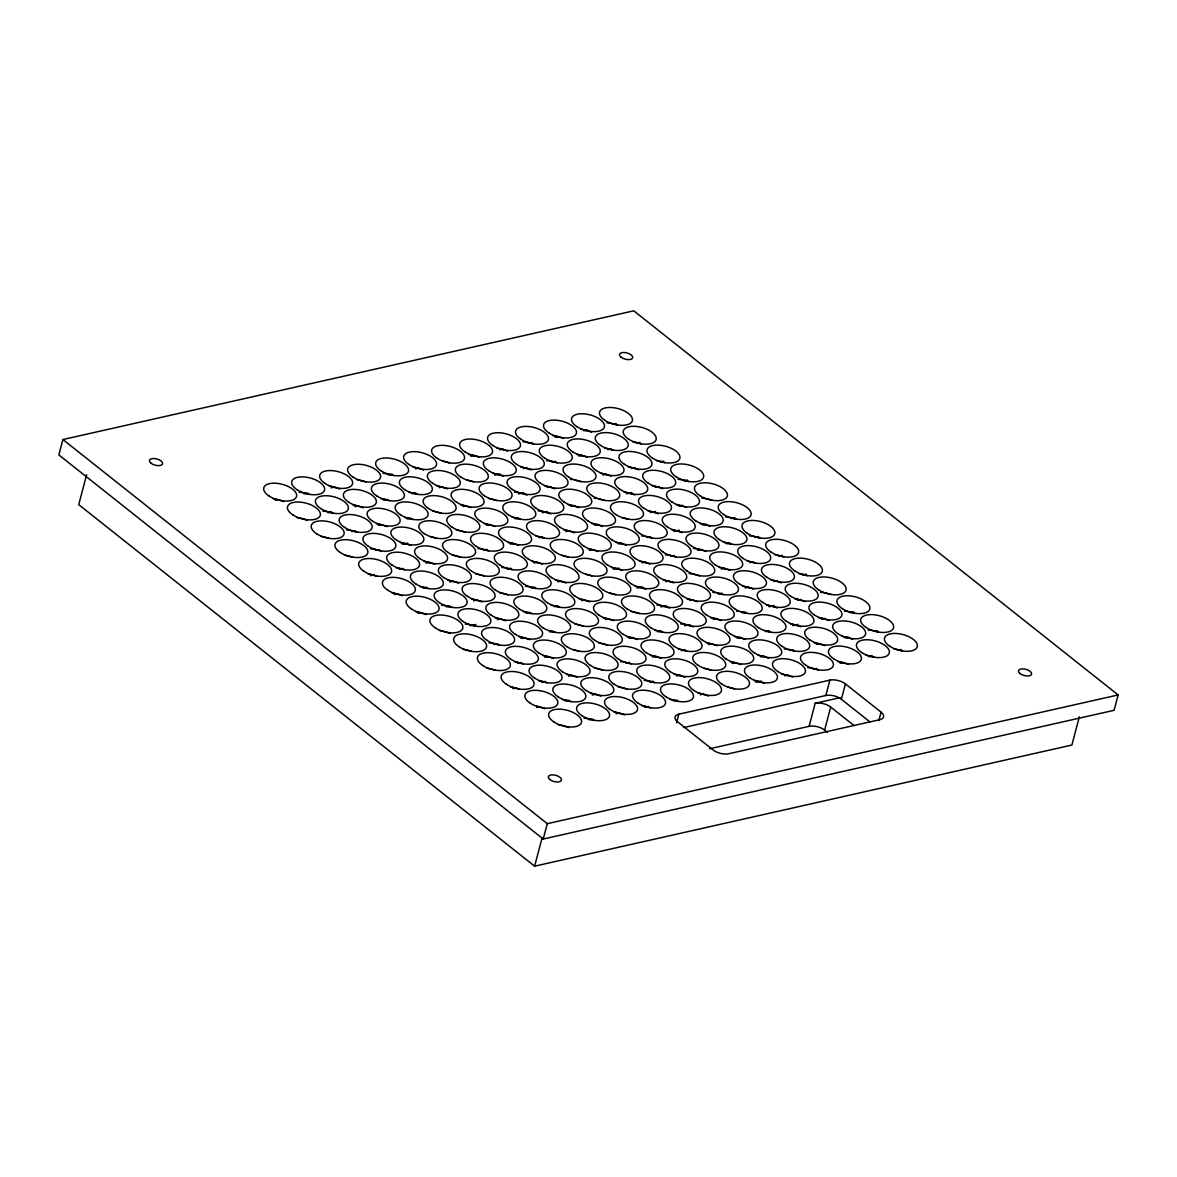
<?xml version="1.0" encoding="UTF-8"?>
<svg xmlns="http://www.w3.org/2000/svg" width="1177" height="1177" viewBox="0 0 1177 1177"><rect width="100%" height="100%" fill="white"/><g stroke="black" fill="none" stroke-linecap="round" stroke-linejoin="round"><path stroke-width="1.5" d="M62.911 439.536L58.85 454.896L543.23 839.039L1114.089 710.305L1118.15 694.945L633.77 310.816L62.911 439.536L547.29 823.679L1118.15 694.945M86.627 474.728L78.727 504.639L534.608 866.184L1071.894 745.041L1079.338 716.881M534.608 866.184L542.053 838.039M543.23 839.039L547.29 823.679M676.554 722.737L678.805 714.204L829.917 680.129A11.299 5.385 14.8 0 1 845.439 683.896L881.058 712.144A11.299 5.385 14.8 0 1 879.778 719.677L728.666 753.751A11.299 5.385 14.8 0 1 713.144 749.999L677.54 721.751A11.299 5.385 14.8 0 1 678.805 714.204M709.54 748.778L809.099 726.327L815.19 703.287L840.231 697.637M683.631 727.563L825.857 695.489L829.917 680.129M827.46 732.344L824.621 730.078L830.697 707.039A11.299 5.385 14.8 0 0 815.19 703.287M869.877 721.854L841.378 699.256L845.439 683.896M878.792 720.677L881.058 712.144M275.506 500.357L279.096 499.548M304.196 493.884L307.785 493.089M331.09 487.822L334.68 487.013M388.469 474.89L392.059 474.081M415.363 468.829L418.953 468.019M470.947 456.293L474.537 455.484M499.637 449.82L503.226 449.011M528.326 443.346L531.916 442.537M555.235 437.285L558.81 436.476M583.924 430.811L587.5 430.002M612.614 424.353L616.189 423.543M327.942 512.716L331.517 511.907M354.836 506.654L358.426 505.845M383.525 500.181L387.115 499.372M412.215 493.722L415.805 492.913M439.109 487.646L442.699 486.851M494.693 475.125L500.078 473.904M523.382 468.652L526.972 467.843M552.072 462.178L555.662 461.369M578.966 456.117L582.556 455.308M607.67 449.643L611.246 448.834M636.36 443.17L639.935 442.361M351.688 531.548L355.263 530.739M378.582 525.486L382.157 524.677M407.271 519.013L410.847 518.204M462.855 506.478L466.445 505.669M518.439 493.943L523.824 492.736M547.128 487.484L550.718 486.675M602.712 474.949L606.302 474.14M631.402 468.475L634.991 467.666M660.091 462.002L663.681 461.193M375.419 550.38L379.009 549.571M402.328 544.318L407.698 543.112M486.601 525.31L490.191 524.501M515.291 518.851L518.88 518.042M542.185 512.775L547.57 511.568M570.874 506.316L574.464 505.507M626.458 493.781L631.843 492.56M655.148 487.307L658.737 486.498M683.837 480.834L687.427 480.025M370.475 575.685L374.065 574.876M399.165 569.212L402.755 568.403M426.059 563.15L429.649 562.341M483.453 550.203L487.028 549.394M510.347 544.142L513.922 543.333M539.037 537.668L542.612 536.859M565.931 531.607L569.521 530.798M594.62 525.148L598.21 524.339M650.204 512.613L655.589 511.392M678.894 506.139L682.483 505.33M394.221 594.517L397.811 593.708M422.911 588.044L426.501 587.235M449.805 581.982L453.395 581.173M507.184 569.035L510.774 568.226M534.093 562.974L537.668 562.165M589.677 550.439L593.252 549.63M618.366 543.965L621.956 543.156M647.056 537.506L650.646 536.697M673.95 531.43L679.335 530.224M702.64 524.971L706.229 524.162M731.329 518.498L734.919 517.689M417.967 613.349L421.557 612.54M446.657 606.876L450.247 606.067M473.551 600.814L477.141 600.005M530.93 587.867L534.52 587.058M557.824 581.806L561.414 580.997M613.423 569.271L618.793 568.064M642.112 562.797L645.687 561.988M670.802 556.338L674.377 555.529M697.696 550.262L701.286 549.453M726.386 543.803L729.975 542.994M755.075 537.33L758.665 536.521M470.403 625.708L475.788 624.487M497.297 619.646L500.887 618.837M525.987 613.173L529.576 612.364M554.676 606.699L558.266 605.89M581.57 600.638L585.16 599.829M637.154 588.103L642.539 586.882M665.844 581.629L669.433 580.82M721.442 569.094L725.017 568.285M750.132 562.635L753.707 561.826M778.821 556.162L782.411 555.353M494.149 644.54L497.724 643.731M521.043 638.464L524.633 637.654M549.733 632.005L553.322 631.196M605.316 619.47L608.906 618.661M660.9 606.935L666.285 605.714M689.59 600.461L693.179 599.652M718.279 593.988L721.869 593.179M745.188 587.926L748.763 587.117M773.877 581.453L777.453 580.644M802.567 574.994L806.142 574.185M517.895 663.372L521.47 662.563M544.789 657.296L548.379 656.486M629.062 638.302L632.652 637.493M657.752 631.828L661.342 631.019M684.646 625.767L690.031 624.546M713.336 619.293L716.925 618.484M742.025 612.82L745.615 612.011M768.919 606.758L774.304 605.552M797.609 600.285L801.199 599.476M512.937 688.663L516.526 687.854M541.626 682.189L545.216 681.395M568.535 676.128L572.11 675.318M625.914 663.195L629.489 662.386M652.808 657.134L656.398 656.325M681.498 650.66L685.088 649.851M708.392 644.599L711.982 643.79M737.082 638.125L740.671 637.316M765.771 631.652L769.361 630.843M792.665 625.59L798.05 624.384M821.355 619.117L824.945 618.308M850.044 612.658L853.634 611.849M536.683 707.495L540.272 706.686M565.372 701.021L568.962 700.212M592.266 694.96L595.856 694.15M649.66 682.027L653.235 681.218M676.554 675.951L680.129 675.157M732.138 663.431L735.728 662.622M760.828 656.957L764.417 656.148M789.517 650.484L793.107 649.675M816.411 644.422L820.001 643.613M845.101 637.949L848.691 637.14M873.79 631.475L877.38 630.666M589.118 719.853L592.708 719.044M616.012 713.792L619.602 712.982M644.702 707.318L648.292 706.509M673.391 700.859L676.981 700.05M700.3 694.783L703.875 693.974M755.884 682.248L761.254 681.042M784.573 675.789L788.163 674.98M813.263 669.316L816.853 668.507M840.157 663.254L843.747 662.445M868.847 656.781L872.437 655.972M897.536 650.307L901.126 649.498M830.697 707.039L853.502 725.12M809.099 726.327A11.299 5.385 14.8 0 1 824.621 730.078M606.861 422.837A16.949 8.092 14.8 0 1 617.469 425.059M580.967 429.311A16.949 8.092 14.8 0 1 591.472 432.209M443.199 461.163A16.949 8.092 14.8 0 1 449.57 462.929M469.034 454.557A16.949 8.092 14.8 0 1 479.539 457.441M382.981 473.331A16.949 8.092 14.8 0 1 393.604 475.537M413.068 467.166A16.949 8.092 14.8 0 1 423.573 470.064M552.984 435.622A16.949 8.092 14.8 0 1 563.489 438.506M522.912 441.772A16.949 8.092 14.8 0 1 533.519 443.994M497.018 448.246A16.949 8.092 14.8 0 1 507.522 451.129M329.119 486.101A16.949 8.092 14.8 0 1 339.623 488.999M299.032 492.251A16.949 8.092 14.8 0 1 309.654 494.472M357.102 479.789A16.949 8.092 14.8 0 1 365.62 481.849M273.152 498.724A16.949 8.092 14.8 0 1 283.657 501.608M632.696 441.831A16.949 8.092 14.8 0 1 641.215 443.891M604.713 448.143A16.949 8.092 14.8 0 1 613.232 450.202M546.643 460.604A16.949 8.092 14.8 0 1 557.265 462.826M520.764 467.078A16.949 8.092 14.8 0 1 531.268 469.961M576.73 454.454A16.949 8.092 14.8 0 1 587.235 457.338M380.848 498.621A16.949 8.092 14.8 0 1 389.366 500.681M408.831 492.31A16.949 8.092 14.8 0 1 417.349 494.369M322.778 511.083A16.949 8.092 14.8 0 1 333.4 513.304M352.865 504.933A16.949 8.092 14.8 0 1 363.355 507.831M492.78 473.375A16.949 8.092 14.8 0 1 503.285 476.273M436.814 485.998A16.949 8.092 14.8 0 1 447.319 488.896M466.945 479.995A16.949 8.092 14.8 0 1 473.316 481.761M296.898 517.556A16.949 8.092 14.8 0 1 307.388 520.44M432.577 511.142A16.949 8.092 14.8 0 1 441.095 513.201M460.56 504.83A16.949 8.092 14.8 0 1 471.05 507.728M376.611 523.765A16.949 8.092 14.8 0 1 387.101 526.649M346.524 529.915A16.949 8.092 14.8 0 1 357.146 532.136M404.594 517.453A16.949 8.092 14.8 0 1 413.112 519.513M488.543 498.518A16.949 8.092 14.8 0 1 497.062 500.578M320.63 536.388A16.949 8.092 14.8 0 1 329.163 538.448M600.476 473.286A16.949 8.092 14.8 0 1 610.981 476.17M656.442 460.663A16.949 8.092 14.8 0 1 664.961 462.723M628.459 466.975A16.949 8.092 14.8 0 1 638.964 469.858M570.389 479.436A16.949 8.092 14.8 0 1 572.493 479.598M574.641 479.892A16.949 8.092 14.8 0 1 581.011 481.658M544.51 485.895A16.949 8.092 14.8 0 1 555.014 488.793M514.423 492.06A16.949 8.092 14.8 0 1 527.016 495.105M594.135 498.268A16.949 8.092 14.8 0 1 596.239 498.415M598.372 498.724A16.949 8.092 14.8 0 1 604.757 500.49M568.256 504.727A16.949 8.092 14.8 0 1 578.746 507.625M652.205 485.807A16.949 8.092 14.8 0 1 662.695 488.69M624.222 492.118A16.949 8.092 14.8 0 1 634.712 495.002M538.169 510.892A16.949 8.092 14.8 0 1 550.762 513.937M678.084 479.333A16.949 8.092 14.8 0 1 688.707 481.555M456.308 529.974A16.949 8.092 14.8 0 1 464.841 532.033M484.291 523.662A16.949 8.092 14.8 0 1 494.796 526.56M400.342 542.597A16.949 8.092 14.8 0 1 410.847 545.481M430.473 536.594A16.949 8.092 14.8 0 1 436.858 538.345M512.275 517.35A16.949 8.092 14.8 0 1 520.808 519.41M344.375 555.22A16.949 8.092 14.8 0 1 352.894 557.28M370.269 548.747A16.949 8.092 14.8 0 1 380.877 550.968M622.118 517.556A16.949 8.092 14.8 0 1 628.503 519.322M647.953 510.95A16.949 8.092 14.8 0 1 658.458 513.834M564.004 529.871A16.949 8.092 14.8 0 1 574.508 532.769M591.987 523.559A16.949 8.092 14.8 0 1 602.492 526.457M675.936 504.639A16.949 8.092 14.8 0 1 686.441 507.522M701.83 498.165A16.949 8.092 14.8 0 1 712.453 500.387M424.088 561.429A16.949 8.092 14.8 0 1 434.593 564.313M396.105 567.741A16.949 8.092 14.8 0 1 404.623 569.8M452.071 555.117A16.949 8.092 14.8 0 1 460.59 557.177M368.121 574.038A16.949 8.092 14.8 0 1 376.64 576.112M508.037 542.494A16.949 8.092 14.8 0 1 518.542 545.392M536.021 536.182A16.949 8.092 14.8 0 1 544.539 538.242M477.965 548.644A16.949 8.092 14.8 0 1 488.573 550.865M725.576 516.997A16.949 8.092 14.8 0 1 736.184 519.219M587.75 548.703A16.949 8.092 14.8 0 1 598.254 551.601M561.915 555.323A16.949 8.092 14.8 0 1 568.285 557.074M615.733 542.391A16.949 8.092 14.8 0 1 626.238 545.289M531.783 561.326A16.949 8.092 14.8 0 1 542.288 564.21M501.711 567.476A16.949 8.092 14.8 0 1 512.319 569.697M699.682 523.471A16.949 8.092 14.8 0 1 710.187 526.354M641.627 535.932A16.949 8.092 14.8 0 1 643.716 536.079M645.864 536.388A16.949 8.092 14.8 0 1 652.235 538.139M671.699 529.768A16.949 8.092 14.8 0 1 682.204 532.666M391.867 592.87A16.949 8.092 14.8 0 1 402.372 595.768M475.817 573.949A16.949 8.092 14.8 0 1 484.335 576.009M419.851 586.558A16.949 8.092 14.8 0 1 428.369 588.632M447.834 580.261A16.949 8.092 14.8 0 1 458.339 583.145M749.322 535.829A16.949 8.092 14.8 0 1 759.93 538.051M693.356 548.453A16.949 8.092 14.8 0 1 705.95 551.498M665.373 554.764A16.949 8.092 14.8 0 1 675.981 556.971M723.428 542.288A16.949 8.092 14.8 0 1 731.947 544.362M525.457 586.308A16.949 8.092 14.8 0 1 536.065 588.529M555.529 580.158A16.949 8.092 14.8 0 1 566.034 583.042M499.563 592.781A16.949 8.092 14.8 0 1 508.081 594.841M471.58 599.078A16.949 8.092 14.8 0 1 482.084 601.977M639.479 561.223A16.949 8.092 14.8 0 1 649.984 564.121M585.66 574.155A16.949 8.092 14.8 0 1 592.031 575.906M611.496 567.535A16.949 8.092 14.8 0 1 622 570.433M441.507 605.243A16.949 8.092 14.8 0 1 452.115 607.45M415.613 611.702A16.949 8.092 14.8 0 1 426.118 614.6M775.157 554.808A16.949 8.092 14.8 0 1 783.676 556.883M689.119 573.582A16.949 8.092 14.8 0 1 699.726 575.803M719.191 567.432A16.949 8.092 14.8 0 1 729.696 570.33M635.242 586.367A16.949 8.092 14.8 0 1 645.746 589.25M663.225 580.055A16.949 8.092 14.8 0 1 673.73 582.953M747.174 561.12A16.949 8.092 14.8 0 1 755.693 563.18M465.239 624.075A16.949 8.092 14.8 0 1 475.861 626.282M495.326 617.91A16.949 8.092 14.8 0 1 505.83 620.809M439.359 630.534A16.949 8.092 14.8 0 1 449.864 633.432M523.309 611.599A16.949 8.092 14.8 0 1 531.827 613.673M579.275 598.99A16.949 8.092 14.8 0 1 589.78 601.874M609.406 592.987A16.949 8.092 14.8 0 1 615.777 594.738M551.292 605.302A16.949 8.092 14.8 0 1 559.811 607.361M656.884 605.037A16.949 8.092 14.8 0 1 669.492 608.082M686.971 598.887A16.949 8.092 14.8 0 1 697.475 601.771M603.021 617.822A16.949 8.092 14.8 0 1 613.526 620.706M631.004 611.51A16.949 8.092 14.8 0 1 639.523 613.57M770.92 579.952A16.949 8.092 14.8 0 1 781.425 582.85M798.903 573.64A16.949 8.092 14.8 0 1 807.422 575.7M712.85 592.414A16.949 8.092 14.8 0 1 714.954 592.575M717.102 592.884A16.949 8.092 14.8 0 1 723.472 594.635M742.937 586.264A16.949 8.092 14.8 0 1 753.442 589.162M463.105 649.366A16.949 8.092 14.8 0 1 471.624 651.425M488.985 642.892A16.949 8.092 14.8 0 1 499.607 645.114M519.072 636.742A16.949 8.092 14.8 0 1 529.576 639.641M549.203 630.74A16.949 8.092 14.8 0 1 555.573 632.505M575.038 624.119A16.949 8.092 14.8 0 1 583.557 626.193M820.546 592.325A16.949 8.092 14.8 0 1 831.168 594.532M794.666 598.784A16.949 8.092 14.8 0 1 805.171 601.682M766.683 605.096A16.949 8.092 14.8 0 1 777.188 607.994M680.63 623.869A16.949 8.092 14.8 0 1 693.238 626.914M710.717 617.719A16.949 8.092 14.8 0 1 721.221 620.603M654.75 630.342A16.949 8.092 14.8 0 1 663.269 632.402M572.934 649.572A16.949 8.092 14.8 0 1 579.319 651.322M598.784 642.951A16.949 8.092 14.8 0 1 607.303 645.025M736.596 611.246A16.949 8.092 14.8 0 1 738.7 611.407M740.848 611.716A16.949 8.092 14.8 0 1 747.218 613.467M626.767 636.639A16.949 8.092 14.8 0 1 637.257 639.538M514.835 661.886A16.949 8.092 14.8 0 1 523.353 663.946M486.851 668.198A16.949 8.092 14.8 0 1 495.37 670.257M542.818 655.574A16.949 8.092 14.8 0 1 553.308 658.473M790.429 623.928A16.949 8.092 14.8 0 1 800.919 626.811M818.412 617.616A16.949 8.092 14.8 0 1 828.917 620.514M764.594 630.548A16.949 8.092 14.8 0 1 770.964 632.299M844.292 611.143A16.949 8.092 14.8 0 1 854.914 613.364M734.463 636.551A16.949 8.092 14.8 0 1 744.953 639.435M706.48 642.863A16.949 8.092 14.8 0 1 716.97 645.746M594.532 668.095A16.949 8.092 14.8 0 1 603.065 670.154M678.496 649.16A16.949 8.092 14.8 0 1 687.015 651.234M566.549 674.406A16.949 8.092 14.8 0 1 577.054 677.305M620.426 661.636A16.949 8.092 14.8 0 1 631.049 663.843M650.513 655.471A16.949 8.092 14.8 0 1 661.003 658.37M510.583 687.03A16.949 8.092 14.8 0 1 519.116 689.089M538.566 680.718A16.949 8.092 14.8 0 1 547.099 682.778M868.038 629.975A16.949 8.092 14.8 0 1 878.66 632.196M814.175 642.76A16.949 8.092 14.8 0 1 824.665 645.643M842.158 636.448A16.949 8.092 14.8 0 1 852.648 639.332M784.088 648.91A16.949 8.092 14.8 0 1 786.192 649.071M788.325 649.38A16.949 8.092 14.8 0 1 794.71 651.131M758.194 655.383A16.949 8.092 14.8 0 1 768.699 658.267M730.211 661.68A16.949 8.092 14.8 0 1 740.716 664.578M704.376 668.301A16.949 8.092 14.8 0 1 710.761 670.066M562.312 699.55A16.949 8.092 14.8 0 1 570.83 701.61M590.295 693.238A16.949 8.092 14.8 0 1 600.8 696.137M536.477 706.171A16.949 8.092 14.8 0 1 544.833 708.745M618.278 686.927A16.949 8.092 14.8 0 1 626.797 688.986M674.244 674.303A16.949 8.092 14.8 0 1 684.749 677.202M644.172 680.453A16.949 8.092 14.8 0 1 654.78 682.675M893.873 648.968A16.949 8.092 14.8 0 1 902.406 651.028M753.957 680.512A16.949 8.092 14.8 0 1 764.462 683.41M781.94 674.2A16.949 8.092 14.8 0 1 792.445 677.099M697.99 693.135A16.949 8.092 14.8 0 1 708.495 696.034M728.122 687.133A16.949 8.092 14.8 0 1 734.492 688.883M865.889 655.28A16.949 8.092 14.8 0 1 874.423 657.34M807.834 667.742A16.949 8.092 14.8 0 1 818.442 669.963M837.906 661.592A16.949 8.092 14.8 0 1 848.411 664.475M558.075 724.694A16.949 8.092 14.8 0 1 568.579 727.577M642.024 705.759A16.949 8.092 14.8 0 1 650.543 707.818M670.007 699.447A16.949 8.092 14.8 0 1 678.526 701.507M614.041 712.07A16.949 8.092 14.8 0 1 624.546 714.954M583.969 718.22A16.949 8.092 14.8 0 1 594.576 720.442M825.857 695.489A11.299 5.385 14.8 0 1 841.378 699.256M604.875 420.321A16.949 8.092 14.8 0 0 632.108 421.395A16.949 8.092 14.8 0 0 610.907 407.477A16.949 8.092 14.8 0 0 604.875 420.321M436.976 458.177A16.949 8.092 14.8 0 0 464.209 459.251A16.949 8.092 14.8 0 0 443.008 445.347A16.949 8.092 14.8 0 0 436.976 458.177M576.892 426.633A16.949 8.092 14.8 0 0 604.125 427.707A16.949 8.092 14.8 0 0 582.924 413.789A16.949 8.092 14.8 0 0 576.892 426.633M408.993 464.488A16.949 8.092 14.8 0 0 436.226 465.562A16.949 8.092 14.8 0 0 415.025 451.659A16.949 8.092 14.8 0 0 408.993 464.488M464.959 451.865A16.949 8.092 14.8 0 0 492.192 452.939A16.949 8.092 14.8 0 0 470.991 439.036A16.949 8.092 14.8 0 0 464.959 451.865M381.01 470.8A16.949 8.092 14.8 0 0 408.242 471.874A16.949 8.092 14.8 0 0 387.042 457.971A16.949 8.092 14.8 0 0 381.01 470.8M353.026 477.112A16.949 8.092 14.8 0 0 380.259 478.186A16.949 8.092 14.8 0 0 359.059 464.268A16.949 8.092 14.8 0 0 353.026 477.112M548.909 432.945A16.949 8.092 14.8 0 0 576.142 434.019A16.949 8.092 14.8 0 0 554.941 420.101A16.949 8.092 14.8 0 0 548.909 432.945M520.925 439.256A16.949 8.092 14.8 0 0 548.158 440.33A16.949 8.092 14.8 0 0 526.958 426.412A16.949 8.092 14.8 0 0 520.925 439.256M492.942 445.568A16.949 8.092 14.8 0 0 520.175 446.627A16.949 8.092 14.8 0 0 498.974 432.724A16.949 8.092 14.8 0 0 492.942 445.568M325.043 483.423A16.949 8.092 14.8 0 0 352.276 484.497A16.949 8.092 14.8 0 0 331.075 470.579A16.949 8.092 14.8 0 0 325.043 483.423M297.06 489.735A16.949 8.092 14.8 0 0 324.293 490.809A16.949 8.092 14.8 0 0 303.092 476.891A16.949 8.092 14.8 0 0 297.06 489.735M269.077 496.047A16.949 8.092 14.8 0 0 296.31 497.121A16.949 8.092 14.8 0 0 275.109 483.203A16.949 8.092 14.8 0 0 269.077 496.047M628.621 439.153A16.949 8.092 14.8 0 0 655.854 440.227A16.949 8.092 14.8 0 0 634.653 426.309A16.949 8.092 14.8 0 0 628.621 439.153M600.638 445.465A16.949 8.092 14.8 0 0 627.871 446.539A16.949 8.092 14.8 0 0 606.67 432.621A16.949 8.092 14.8 0 0 600.638 445.465M572.655 451.777A16.949 8.092 14.8 0 0 599.887 452.851A16.949 8.092 14.8 0 0 578.687 438.933A16.949 8.092 14.8 0 0 572.655 451.777M544.671 458.088A16.949 8.092 14.8 0 0 571.904 459.148A16.949 8.092 14.8 0 0 550.704 445.244A16.949 8.092 14.8 0 0 544.671 458.088M516.688 464.385A16.949 8.092 14.8 0 0 543.921 465.459A16.949 8.092 14.8 0 0 522.72 451.556A16.949 8.092 14.8 0 0 516.688 464.385M376.772 495.944A16.949 8.092 14.8 0 0 404.005 497.018A16.949 8.092 14.8 0 0 382.805 483.1A16.949 8.092 14.8 0 0 376.772 495.944M348.789 502.255A16.949 8.092 14.8 0 0 376.022 503.329A16.949 8.092 14.8 0 0 354.821 489.411A16.949 8.092 14.8 0 0 348.789 502.255M404.756 489.632A16.949 8.092 14.8 0 0 431.988 490.706A16.949 8.092 14.8 0 0 410.788 476.803A16.949 8.092 14.8 0 0 404.756 489.632M320.806 508.567A16.949 8.092 14.8 0 0 348.039 509.641A16.949 8.092 14.8 0 0 326.838 495.723A16.949 8.092 14.8 0 0 320.806 508.567M488.705 470.697A16.949 8.092 14.8 0 0 515.938 471.771A16.949 8.092 14.8 0 0 494.737 457.868A16.949 8.092 14.8 0 0 488.705 470.697M460.722 477.009A16.949 8.092 14.8 0 0 487.955 478.083A16.949 8.092 14.8 0 0 466.754 464.179A16.949 8.092 14.8 0 0 460.722 477.009M432.739 483.32A16.949 8.092 14.8 0 0 459.972 484.394A16.949 8.092 14.8 0 0 438.771 470.491A16.949 8.092 14.8 0 0 432.739 483.32M292.823 514.879A16.949 8.092 14.8 0 0 320.056 515.938A16.949 8.092 14.8 0 0 298.855 502.035A16.949 8.092 14.8 0 0 292.823 514.879M428.502 508.464A16.949 8.092 14.8 0 0 455.734 509.538A16.949 8.092 14.8 0 0 434.534 495.62A16.949 8.092 14.8 0 0 428.502 508.464M456.485 502.152A16.949 8.092 14.8 0 0 483.718 503.226A16.949 8.092 14.8 0 0 462.517 489.323A16.949 8.092 14.8 0 0 456.485 502.152M372.535 521.087A16.949 8.092 14.8 0 0 399.768 522.161A16.949 8.092 14.8 0 0 378.567 508.243A16.949 8.092 14.8 0 0 372.535 521.087M344.552 527.399A16.949 8.092 14.8 0 0 371.785 528.458A16.949 8.092 14.8 0 0 350.584 514.555A16.949 8.092 14.8 0 0 344.552 527.399M400.518 514.776A16.949 8.092 14.8 0 0 427.751 515.85A16.949 8.092 14.8 0 0 406.551 501.932A16.949 8.092 14.8 0 0 400.518 514.776M484.468 495.841A16.949 8.092 14.8 0 0 511.701 496.915A16.949 8.092 14.8 0 0 490.5 483.011A16.949 8.092 14.8 0 0 484.468 495.841M316.569 533.696A16.949 8.092 14.8 0 0 343.802 534.77A16.949 8.092 14.8 0 0 322.601 520.867A16.949 8.092 14.8 0 0 316.569 533.696M512.451 489.529A16.949 8.092 14.8 0 0 539.684 490.603A16.949 8.092 14.8 0 0 518.483 476.7A16.949 8.092 14.8 0 0 512.451 489.529M568.417 476.906A16.949 8.092 14.8 0 0 595.65 477.98A16.949 8.092 14.8 0 0 574.45 464.076A16.949 8.092 14.8 0 0 568.417 476.906M624.384 464.297A16.949 8.092 14.8 0 0 651.617 465.371A16.949 8.092 14.8 0 0 630.416 451.453A16.949 8.092 14.8 0 0 624.384 464.297M652.367 457.985A16.949 8.092 14.8 0 0 679.6 459.059A16.949 8.092 14.8 0 0 658.399 445.141A16.949 8.092 14.8 0 0 652.367 457.985M596.401 470.609A16.949 8.092 14.8 0 0 623.633 471.668A16.949 8.092 14.8 0 0 602.433 457.765A16.949 8.092 14.8 0 0 596.401 470.609M540.434 483.217A16.949 8.092 14.8 0 0 567.667 484.291A16.949 8.092 14.8 0 0 546.466 470.388A16.949 8.092 14.8 0 0 540.434 483.217M592.163 495.738A16.949 8.092 14.8 0 0 619.396 496.812A16.949 8.092 14.8 0 0 598.196 482.908A16.949 8.092 14.8 0 0 592.163 495.738M620.147 489.426A16.949 8.092 14.8 0 0 647.379 490.5A16.949 8.092 14.8 0 0 626.179 476.597A16.949 8.092 14.8 0 0 620.147 489.426M564.18 502.049A16.949 8.092 14.8 0 0 591.413 503.123A16.949 8.092 14.8 0 0 570.212 489.22A16.949 8.092 14.8 0 0 564.18 502.049M648.13 483.129A16.949 8.092 14.8 0 0 675.363 484.188A16.949 8.092 14.8 0 0 654.162 470.285A16.949 8.092 14.8 0 0 648.13 483.129M676.113 476.817A16.949 8.092 14.8 0 0 703.346 477.891A16.949 8.092 14.8 0 0 682.145 463.973A16.949 8.092 14.8 0 0 676.113 476.817M536.197 508.361A16.949 8.092 14.8 0 0 563.43 509.435A16.949 8.092 14.8 0 0 542.229 495.532A16.949 8.092 14.8 0 0 536.197 508.361M452.233 527.296A16.949 8.092 14.8 0 0 479.466 528.37A16.949 8.092 14.8 0 0 458.28 514.452A16.949 8.092 14.8 0 0 452.233 527.296M424.25 533.608A16.949 8.092 14.8 0 0 451.482 534.682A16.949 8.092 14.8 0 0 430.296 520.764A16.949 8.092 14.8 0 0 424.25 533.608M480.216 520.984A16.949 8.092 14.8 0 0 507.464 522.058A16.949 8.092 14.8 0 0 486.263 508.14A16.949 8.092 14.8 0 0 480.216 520.984M396.266 539.919A16.949 8.092 14.8 0 0 423.499 540.993A16.949 8.092 14.8 0 0 402.313 527.075A16.949 8.092 14.8 0 0 396.266 539.919M368.283 546.216A16.949 8.092 14.8 0 0 395.516 547.29A16.949 8.092 14.8 0 0 374.33 533.387A16.949 8.092 14.8 0 0 368.283 546.216M508.214 514.673A16.949 8.092 14.8 0 0 535.447 515.747A16.949 8.092 14.8 0 0 514.246 501.843A16.949 8.092 14.8 0 0 508.214 514.673M340.3 552.528A16.949 8.092 14.8 0 0 367.533 553.602A16.949 8.092 14.8 0 0 346.347 539.699A16.949 8.092 14.8 0 0 340.3 552.528M643.878 508.258A16.949 8.092 14.8 0 0 671.111 509.332A16.949 8.092 14.8 0 0 649.925 495.429A16.949 8.092 14.8 0 0 643.878 508.258M615.895 514.57A16.949 8.092 14.8 0 0 643.128 515.644A16.949 8.092 14.8 0 0 621.942 501.74A16.949 8.092 14.8 0 0 615.895 514.57M671.876 501.946A16.949 8.092 14.8 0 0 699.109 503.02A16.949 8.092 14.8 0 0 677.908 489.117A16.949 8.092 14.8 0 0 671.876 501.946M587.912 520.881A16.949 8.092 14.8 0 0 615.144 521.955A16.949 8.092 14.8 0 0 593.958 508.052A16.949 8.092 14.8 0 0 587.912 520.881M559.928 527.193A16.949 8.092 14.8 0 0 587.161 528.267A16.949 8.092 14.8 0 0 565.975 514.364A16.949 8.092 14.8 0 0 559.928 527.193M699.859 495.649A16.949 8.092 14.8 0 0 727.092 496.709A16.949 8.092 14.8 0 0 705.891 482.805A16.949 8.092 14.8 0 0 699.859 495.649M420.012 558.737A16.949 8.092 14.8 0 0 447.245 559.811A16.949 8.092 14.8 0 0 426.059 545.907A16.949 8.092 14.8 0 0 420.012 558.737M392.029 565.048A16.949 8.092 14.8 0 0 419.262 566.122A16.949 8.092 14.8 0 0 398.076 552.219A16.949 8.092 14.8 0 0 392.029 565.048M447.996 552.44A16.949 8.092 14.8 0 0 475.228 553.514A16.949 8.092 14.8 0 0 454.042 539.596A16.949 8.092 14.8 0 0 447.996 552.44M364.046 571.36A16.949 8.092 14.8 0 0 391.279 572.434A16.949 8.092 14.8 0 0 370.093 558.531A16.949 8.092 14.8 0 0 364.046 571.36M503.962 539.816A16.949 8.092 14.8 0 0 531.195 540.89A16.949 8.092 14.8 0 0 510.009 526.972A16.949 8.092 14.8 0 0 503.962 539.816M531.945 533.505A16.949 8.092 14.8 0 0 559.178 534.579A16.949 8.092 14.8 0 0 537.992 520.661A16.949 8.092 14.8 0 0 531.945 533.505M475.979 546.128A16.949 8.092 14.8 0 0 503.212 547.202A16.949 8.092 14.8 0 0 482.026 533.284A16.949 8.092 14.8 0 0 475.979 546.128M723.59 514.467A16.949 8.092 14.8 0 0 750.823 515.541A16.949 8.092 14.8 0 0 729.637 501.637A16.949 8.092 14.8 0 0 723.59 514.467M583.674 546.025A16.949 8.092 14.8 0 0 610.907 547.099A16.949 8.092 14.8 0 0 589.721 533.181A16.949 8.092 14.8 0 0 583.674 546.025M555.691 552.337A16.949 8.092 14.8 0 0 582.924 553.411A16.949 8.092 14.8 0 0 561.738 539.493A16.949 8.092 14.8 0 0 555.691 552.337M611.657 539.713A16.949 8.092 14.8 0 0 638.89 540.787A16.949 8.092 14.8 0 0 617.704 526.884A16.949 8.092 14.8 0 0 611.657 539.713M527.708 558.648A16.949 8.092 14.8 0 0 554.941 559.722A16.949 8.092 14.8 0 0 533.755 545.804A16.949 8.092 14.8 0 0 527.708 558.648M499.725 564.96A16.949 8.092 14.8 0 0 526.958 566.034A16.949 8.092 14.8 0 0 505.772 552.116A16.949 8.092 14.8 0 0 499.725 564.96M695.607 520.778A16.949 8.092 14.8 0 0 722.84 521.852A16.949 8.092 14.8 0 0 701.654 507.949A16.949 8.092 14.8 0 0 695.607 520.778M667.624 527.09A16.949 8.092 14.8 0 0 694.857 528.164A16.949 8.092 14.8 0 0 673.671 514.261A16.949 8.092 14.8 0 0 667.624 527.09M639.641 533.402A16.949 8.092 14.8 0 0 666.873 534.476A16.949 8.092 14.8 0 0 645.687 520.572A16.949 8.092 14.8 0 0 639.641 533.402M387.792 590.192A16.949 8.092 14.8 0 0 415.025 591.266A16.949 8.092 14.8 0 0 393.824 577.363A16.949 8.092 14.8 0 0 387.792 590.192M471.742 571.257A16.949 8.092 14.8 0 0 498.974 572.331A16.949 8.092 14.8 0 0 477.788 558.428A16.949 8.092 14.8 0 0 471.742 571.257M443.758 577.569A16.949 8.092 14.8 0 0 470.991 578.643A16.949 8.092 14.8 0 0 449.805 564.739A16.949 8.092 14.8 0 0 443.758 577.569M415.775 583.88A16.949 8.092 14.8 0 0 443.008 584.954A16.949 8.092 14.8 0 0 421.822 571.051A16.949 8.092 14.8 0 0 415.775 583.88M747.336 533.299A16.949 8.092 14.8 0 0 774.569 534.373A16.949 8.092 14.8 0 0 753.383 520.469A16.949 8.092 14.8 0 0 747.336 533.299M719.353 539.61A16.949 8.092 14.8 0 0 746.586 540.684A16.949 8.092 14.8 0 0 725.4 526.781A16.949 8.092 14.8 0 0 719.353 539.61M691.37 545.922A16.949 8.092 14.8 0 0 718.603 546.996A16.949 8.092 14.8 0 0 697.417 533.093A16.949 8.092 14.8 0 0 691.37 545.922M663.387 552.234A16.949 8.092 14.8 0 0 690.619 553.308A16.949 8.092 14.8 0 0 669.433 539.404A16.949 8.092 14.8 0 0 663.387 552.234M551.454 577.48A16.949 8.092 14.8 0 0 578.687 578.554A16.949 8.092 14.8 0 0 557.486 564.636A16.949 8.092 14.8 0 0 551.454 577.48M523.471 583.777A16.949 8.092 14.8 0 0 550.704 584.851A16.949 8.092 14.8 0 0 529.503 570.948A16.949 8.092 14.8 0 0 523.471 583.777M579.437 571.169A16.949 8.092 14.8 0 0 606.67 572.243A16.949 8.092 14.8 0 0 585.469 558.325A16.949 8.092 14.8 0 0 579.437 571.169M495.488 590.089A16.949 8.092 14.8 0 0 522.72 591.163A16.949 8.092 14.8 0 0 501.52 577.26A16.949 8.092 14.8 0 0 495.488 590.089M467.504 596.401A16.949 8.092 14.8 0 0 494.737 597.475A16.949 8.092 14.8 0 0 473.537 583.571A16.949 8.092 14.8 0 0 467.504 596.401M635.403 558.545A16.949 8.092 14.8 0 0 662.636 559.619A16.949 8.092 14.8 0 0 641.45 545.701A16.949 8.092 14.8 0 0 635.403 558.545M607.42 564.857A16.949 8.092 14.8 0 0 634.653 565.931A16.949 8.092 14.8 0 0 613.467 552.013A16.949 8.092 14.8 0 0 607.42 564.857M439.521 602.712A16.949 8.092 14.8 0 0 466.754 603.786A16.949 8.092 14.8 0 0 445.553 589.883A16.949 8.092 14.8 0 0 439.521 602.712M411.538 609.024A16.949 8.092 14.8 0 0 438.771 610.098A16.949 8.092 14.8 0 0 417.57 596.195A16.949 8.092 14.8 0 0 411.538 609.024M771.082 552.131A16.949 8.092 14.8 0 0 798.315 553.205A16.949 8.092 14.8 0 0 777.129 539.301A16.949 8.092 14.8 0 0 771.082 552.131M715.116 564.754A16.949 8.092 14.8 0 0 742.349 565.828A16.949 8.092 14.8 0 0 721.148 551.925A16.949 8.092 14.8 0 0 715.116 564.754M687.133 571.066A16.949 8.092 14.8 0 0 714.365 572.14A16.949 8.092 14.8 0 0 693.165 558.222A16.949 8.092 14.8 0 0 687.133 571.066M743.099 558.442A16.949 8.092 14.8 0 0 770.332 559.516A16.949 8.092 14.8 0 0 749.131 545.613A16.949 8.092 14.8 0 0 743.099 558.442M659.149 577.377A16.949 8.092 14.8 0 0 686.382 578.451A16.949 8.092 14.8 0 0 665.182 564.533A16.949 8.092 14.8 0 0 659.149 577.377M631.166 583.689A16.949 8.092 14.8 0 0 658.399 584.763A16.949 8.092 14.8 0 0 637.198 570.845A16.949 8.092 14.8 0 0 631.166 583.689M491.25 615.233A16.949 8.092 14.8 0 0 518.483 616.307A16.949 8.092 14.8 0 0 497.282 602.403A16.949 8.092 14.8 0 0 491.25 615.233M463.267 621.544A16.949 8.092 14.8 0 0 490.5 622.618A16.949 8.092 14.8 0 0 469.299 608.715A16.949 8.092 14.8 0 0 463.267 621.544M435.284 627.856A16.949 8.092 14.8 0 0 462.517 628.93A16.949 8.092 14.8 0 0 441.316 615.012A16.949 8.092 14.8 0 0 435.284 627.856M547.217 602.609A16.949 8.092 14.8 0 0 574.45 603.683A16.949 8.092 14.8 0 0 553.249 589.78A16.949 8.092 14.8 0 0 547.217 602.609M519.234 608.921A16.949 8.092 14.8 0 0 546.466 609.995A16.949 8.092 14.8 0 0 525.266 596.092A16.949 8.092 14.8 0 0 519.234 608.921M603.183 590.001A16.949 8.092 14.8 0 0 630.416 591.075A16.949 8.092 14.8 0 0 609.215 577.157A16.949 8.092 14.8 0 0 603.183 590.001M575.2 596.312A16.949 8.092 14.8 0 0 602.433 597.372A16.949 8.092 14.8 0 0 581.232 583.468A16.949 8.092 14.8 0 0 575.2 596.312M794.828 570.963A16.949 8.092 14.8 0 0 822.061 572.037A16.949 8.092 14.8 0 0 800.86 558.133A16.949 8.092 14.8 0 0 794.828 570.963M654.912 602.521A16.949 8.092 14.8 0 0 682.145 603.595A16.949 8.092 14.8 0 0 660.944 589.677A16.949 8.092 14.8 0 0 654.912 602.521M626.929 608.833A16.949 8.092 14.8 0 0 654.162 609.892A16.949 8.092 14.8 0 0 632.961 595.989A16.949 8.092 14.8 0 0 626.929 608.833M682.895 596.209A16.949 8.092 14.8 0 0 710.128 597.283A16.949 8.092 14.8 0 0 688.928 583.365A16.949 8.092 14.8 0 0 682.895 596.209M598.946 615.13A16.949 8.092 14.8 0 0 626.179 616.204A16.949 8.092 14.8 0 0 604.978 602.3A16.949 8.092 14.8 0 0 598.946 615.13M766.845 577.274A16.949 8.092 14.8 0 0 794.078 578.348A16.949 8.092 14.8 0 0 772.877 564.445A16.949 8.092 14.8 0 0 766.845 577.274M738.862 583.586A16.949 8.092 14.8 0 0 766.095 584.66A16.949 8.092 14.8 0 0 744.894 570.742A16.949 8.092 14.8 0 0 738.862 583.586M710.879 589.898A16.949 8.092 14.8 0 0 738.111 590.972A16.949 8.092 14.8 0 0 716.911 577.054A16.949 8.092 14.8 0 0 710.879 589.898M459.03 646.688A16.949 8.092 14.8 0 0 486.263 647.762A16.949 8.092 14.8 0 0 465.062 633.844A16.949 8.092 14.8 0 0 459.03 646.688M487.013 640.376A16.949 8.092 14.8 0 0 514.246 641.45A16.949 8.092 14.8 0 0 493.045 627.532A16.949 8.092 14.8 0 0 487.013 640.376M514.996 634.065A16.949 8.092 14.8 0 0 542.229 635.139A16.949 8.092 14.8 0 0 521.028 621.235A16.949 8.092 14.8 0 0 514.996 634.065M542.98 627.753A16.949 8.092 14.8 0 0 570.212 628.827A16.949 8.092 14.8 0 0 549.012 614.924A16.949 8.092 14.8 0 0 542.98 627.753M570.963 621.441A16.949 8.092 14.8 0 0 598.196 622.515A16.949 8.092 14.8 0 0 576.995 608.612A16.949 8.092 14.8 0 0 570.963 621.441M818.574 589.795A16.949 8.092 14.8 0 0 845.807 590.869A16.949 8.092 14.8 0 0 824.606 576.965A16.949 8.092 14.8 0 0 818.574 589.795M790.591 596.106A16.949 8.092 14.8 0 0 817.824 597.18A16.949 8.092 14.8 0 0 796.623 583.262A16.949 8.092 14.8 0 0 790.591 596.106M762.608 602.418A16.949 8.092 14.8 0 0 789.841 603.492A16.949 8.092 14.8 0 0 768.64 589.574A16.949 8.092 14.8 0 0 762.608 602.418M678.658 621.353A16.949 8.092 14.8 0 0 705.891 622.412A16.949 8.092 14.8 0 0 684.69 608.509A16.949 8.092 14.8 0 0 678.658 621.353M706.641 615.041A16.949 8.092 14.8 0 0 733.874 616.115A16.949 8.092 14.8 0 0 712.673 602.197A16.949 8.092 14.8 0 0 706.641 615.041M650.675 627.65A16.949 8.092 14.8 0 0 677.908 628.724A16.949 8.092 14.8 0 0 656.707 614.821A16.949 8.092 14.8 0 0 650.675 627.65M566.726 646.585A16.949 8.092 14.8 0 0 593.958 647.659A16.949 8.092 14.8 0 0 572.758 633.756A16.949 8.092 14.8 0 0 566.726 646.585M538.742 652.897A16.949 8.092 14.8 0 0 565.975 653.971A16.949 8.092 14.8 0 0 544.774 640.053A16.949 8.092 14.8 0 0 538.742 652.897M594.709 640.273A16.949 8.092 14.8 0 0 621.942 641.347A16.949 8.092 14.8 0 0 600.741 627.444A16.949 8.092 14.8 0 0 594.709 640.273M734.625 608.73A16.949 8.092 14.8 0 0 761.857 609.804A16.949 8.092 14.8 0 0 740.657 595.886A16.949 8.092 14.8 0 0 734.625 608.73M622.692 633.962A16.949 8.092 14.8 0 0 649.925 635.036A16.949 8.092 14.8 0 0 628.724 621.132A16.949 8.092 14.8 0 0 622.692 633.962M510.759 659.208A16.949 8.092 14.8 0 0 537.992 660.282A16.949 8.092 14.8 0 0 516.791 646.364A16.949 8.092 14.8 0 0 510.759 659.208M482.776 665.52A16.949 8.092 14.8 0 0 510.009 666.594A16.949 8.092 14.8 0 0 488.808 652.676A16.949 8.092 14.8 0 0 482.776 665.52M842.32 608.627A16.949 8.092 14.8 0 0 869.553 609.701A16.949 8.092 14.8 0 0 848.352 595.783A16.949 8.092 14.8 0 0 842.32 608.627M786.354 621.25A16.949 8.092 14.8 0 0 813.587 622.324A16.949 8.092 14.8 0 0 792.386 608.406A16.949 8.092 14.8 0 0 786.354 621.25M814.337 614.938A16.949 8.092 14.8 0 0 841.57 616.012A16.949 8.092 14.8 0 0 820.369 602.094A16.949 8.092 14.8 0 0 814.337 614.938M758.371 627.562A16.949 8.092 14.8 0 0 785.603 628.636A16.949 8.092 14.8 0 0 764.403 614.718A16.949 8.092 14.8 0 0 758.371 627.562M730.387 633.873A16.949 8.092 14.8 0 0 757.62 634.933A16.949 8.092 14.8 0 0 736.419 621.029A16.949 8.092 14.8 0 0 730.387 633.873M702.404 640.17A16.949 8.092 14.8 0 0 729.637 641.244A16.949 8.092 14.8 0 0 708.436 627.341A16.949 8.092 14.8 0 0 702.404 640.17M562.474 671.729A16.949 8.092 14.8 0 0 589.706 672.803A16.949 8.092 14.8 0 0 568.52 658.885A16.949 8.092 14.8 0 0 562.474 671.729M590.471 665.417A16.949 8.092 14.8 0 0 617.704 666.491A16.949 8.092 14.8 0 0 596.504 652.573A16.949 8.092 14.8 0 0 590.471 665.417M674.421 646.482A16.949 8.092 14.8 0 0 701.654 647.556A16.949 8.092 14.8 0 0 680.453 633.653A16.949 8.092 14.8 0 0 674.421 646.482M534.49 678.04A16.949 8.092 14.8 0 0 561.723 679.114A16.949 8.092 14.8 0 0 540.537 665.196A16.949 8.092 14.8 0 0 534.49 678.04M618.455 659.105A16.949 8.092 14.8 0 0 645.687 660.179A16.949 8.092 14.8 0 0 624.487 646.276A16.949 8.092 14.8 0 0 618.455 659.105M646.438 652.794A16.949 8.092 14.8 0 0 673.671 653.868A16.949 8.092 14.8 0 0 652.47 639.964A16.949 8.092 14.8 0 0 646.438 652.794M506.507 684.352A16.949 8.092 14.8 0 0 533.74 685.426A16.949 8.092 14.8 0 0 512.554 671.508A16.949 8.092 14.8 0 0 506.507 684.352M866.066 627.459A16.949 8.092 14.8 0 0 893.299 628.533A16.949 8.092 14.8 0 0 872.098 614.615A16.949 8.092 14.8 0 0 866.066 627.459M810.1 640.082A16.949 8.092 14.8 0 0 837.333 641.156A16.949 8.092 14.8 0 0 816.132 627.238A16.949 8.092 14.8 0 0 810.1 640.082M838.083 633.77A16.949 8.092 14.8 0 0 865.316 634.844A16.949 8.092 14.8 0 0 844.115 620.926A16.949 8.092 14.8 0 0 838.083 633.77M782.116 646.394A16.949 8.092 14.8 0 0 809.349 647.453A16.949 8.092 14.8 0 0 788.149 633.55A16.949 8.092 14.8 0 0 782.116 646.394M754.133 652.691A16.949 8.092 14.8 0 0 781.366 653.765A16.949 8.092 14.8 0 0 760.165 639.861A16.949 8.092 14.8 0 0 754.133 652.691M726.135 659.002A16.949 8.092 14.8 0 0 753.368 660.076A16.949 8.092 14.8 0 0 732.182 646.173A16.949 8.092 14.8 0 0 726.135 659.002M698.152 665.314A16.949 8.092 14.8 0 0 725.385 666.388A16.949 8.092 14.8 0 0 704.199 652.485A16.949 8.092 14.8 0 0 698.152 665.314M586.22 690.561A16.949 8.092 14.8 0 0 613.452 691.635A16.949 8.092 14.8 0 0 592.266 677.717A16.949 8.092 14.8 0 0 586.22 690.561M558.236 696.872A16.949 8.092 14.8 0 0 585.469 697.946A16.949 8.092 14.8 0 0 564.283 684.028A16.949 8.092 14.8 0 0 558.236 696.872M670.169 671.626A16.949 8.092 14.8 0 0 697.402 672.7A16.949 8.092 14.8 0 0 676.216 658.796A16.949 8.092 14.8 0 0 670.169 671.626M530.253 703.184A16.949 8.092 14.8 0 0 557.486 704.243A16.949 8.092 14.8 0 0 536.3 690.34A16.949 8.092 14.8 0 0 530.253 703.184M614.203 684.249A16.949 8.092 14.8 0 0 641.436 685.323A16.949 8.092 14.8 0 0 620.25 671.405A16.949 8.092 14.8 0 0 614.203 684.249M642.186 677.937A16.949 8.092 14.8 0 0 669.419 679.011A16.949 8.092 14.8 0 0 648.233 665.093A16.949 8.092 14.8 0 0 642.186 677.937M889.797 646.291A16.949 8.092 14.8 0 0 917.03 647.365A16.949 8.092 14.8 0 0 895.844 633.447A16.949 8.092 14.8 0 0 889.797 646.291M861.814 652.602A16.949 8.092 14.8 0 0 889.047 653.676A16.949 8.092 14.8 0 0 867.861 639.758A16.949 8.092 14.8 0 0 861.814 652.602M749.881 677.834A16.949 8.092 14.8 0 0 777.114 678.908A16.949 8.092 14.8 0 0 755.928 665.005A16.949 8.092 14.8 0 0 749.881 677.834M721.898 684.146A16.949 8.092 14.8 0 0 749.131 685.22A16.949 8.092 14.8 0 0 727.945 671.317A16.949 8.092 14.8 0 0 721.898 684.146M777.865 671.523A16.949 8.092 14.8 0 0 805.097 672.597A16.949 8.092 14.8 0 0 783.911 658.693A16.949 8.092 14.8 0 0 777.865 671.523M693.915 690.458A16.949 8.092 14.8 0 0 721.148 691.532A16.949 8.092 14.8 0 0 699.962 677.614A16.949 8.092 14.8 0 0 693.915 690.458M665.932 696.769A16.949 8.092 14.8 0 0 693.165 697.843A16.949 8.092 14.8 0 0 671.979 683.925A16.949 8.092 14.8 0 0 665.932 696.769M833.831 658.914A16.949 8.092 14.8 0 0 861.064 659.973A16.949 8.092 14.8 0 0 839.878 646.07A16.949 8.092 14.8 0 0 833.831 658.914M805.848 665.211A16.949 8.092 14.8 0 0 833.081 666.285A16.949 8.092 14.8 0 0 811.895 652.382A16.949 8.092 14.8 0 0 805.848 665.211M553.999 722.001A16.949 8.092 14.8 0 0 581.232 723.075A16.949 8.092 14.8 0 0 560.046 709.172A16.949 8.092 14.8 0 0 553.999 722.001M581.982 715.704A16.949 8.092 14.8 0 0 609.215 716.764A16.949 8.092 14.8 0 0 588.029 702.86A16.949 8.092 14.8 0 0 581.982 715.704M637.949 703.081A16.949 8.092 14.8 0 0 665.182 704.155A16.949 8.092 14.8 0 0 643.996 690.237A16.949 8.092 14.8 0 0 637.949 703.081M609.966 709.393A16.949 8.092 14.8 0 0 637.198 710.467A16.949 8.092 14.8 0 0 616.012 696.549A16.949 8.092 14.8 0 0 609.966 709.393M621.103 357.205A6.782 3.237 14.8 0 0 632.358 358.426A6.782 3.237 14.8 0 0 624.958 352.556A6.782 3.237 14.8 0 0 621.103 357.205M150.98 463.208A6.782 3.237 14.8 0 0 162.235 464.444A6.782 3.237 14.8 0 0 154.834 458.574A6.782 3.237 14.8 0 0 150.98 463.208M1020.003 673.553A6.782 3.237 14.8 0 0 1031.258 674.789A6.782 3.237 14.8 0 0 1023.858 668.919A6.782 3.237 14.8 0 0 1020.003 673.553M549.777 779.483A6.782 3.237 14.8 0 0 561.076 780.851A6.782 3.237 14.8 0 0 553.896 774.937A6.782 3.237 14.8 0 0 549.777 779.483"/></g></svg>
